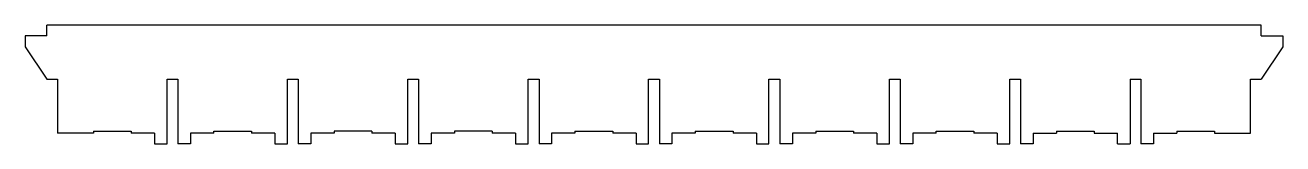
# Model space of a CAD drawing. Header units: millimetres. Extents: x -344 to 6, y -33 to 0.
import ezdxf

# ---------------------------------------------------------------- set-up
doc = ezdxf.new("R2010")
doc.units = ezdxf.units.MM
doc.layers.get('0').update_dxf_attribs({"color": 253, "lineweight": 70, "true_color": 0x8faf8f})

msp = doc.modelspace()

# ---------------------------------------------------------------- linework, layer by layer
at = {"color": 98, "lineweight": -3, "true_color": 0x054805}
for p, q in [((0, 0), (-338, 0)), ((-338, -3), (-338, 0)), ((0, -3), (0, 0)), ((-338, -3), (-344, -3)), ((-344, -3), (-344, -6)), ((0, -3), (6, -3)), ((6, -3), (6, -6)), ((-344, -6), (-338, -15)), ((6, -6), (0, -15)), ((-338, -15), (-335, -15)), ((-335, -15), (-335, -30)), ((-304.5, -33), (-304.5, -15)), ((-304.5, -15), (-301.5, -15)), ((-301.5, -15), (-301.5, -33)), ((-271, -33), (-271, -15)), ((-271, -15), (-268, -15)), ((-268, -15), (-268, -33)), ((-237.5, -33), (-237.5, -15)), ((-237.5, -15), (-234.5, -15)), ((-234.5, -15), (-234.5, -33)), ((-204, -33), (-204, -15)), ((-204, -15), (-201, -15)), ((-201, -15), (-201, -33)), ((-170.5, -33), (-170.5, -15)), ((-170.5, -15), (-167.5, -15)), ((-167.5, -15), (-167.5, -33)), ((-137, -33), (-137, -15)), ((-137, -15), (-134, -15)), ((-134, -15), (-134, -33)), ((-103.5, -33), (-103.5, -15)), ((-103.5, -15), (-100.5, -15)), ((-100.5, -15), (-100.5, -33)), ((-70, -33), (-70, -15)), ((-70, -15), (-67, -15)), ((-67, -15), (-67, -33)), ((-36.5, -15), (-36.5, -33)), ((-36.5, -15), (-33.5, -15)), ((-33.5, -15), (-33.5, -33)), ((-3, -30), (-3, -15)), ((-3, -15), (0, -15)), ((-325, -30), (-335, -30)), ((-325, -29.5), (-325, -30)), ((-325, -29.5), (-314.5, -29.5)), ((-314.5, -29.5), (-314.5, -30)), ((-308, -30), (-314.5, -30)), ((-308, -30), (-308, -33)), ((-298, -30), (-298, -33)), ((-291.5, -30), (-298, -30)), ((-291.5, -30), (-291.5, -29.5)), ((-291.5, -29.5), (-281, -29.5)), ((-281, -29.5), (-281, -30)), ((-274.5, -30), (-281, -30)), ((-274.5, -30), (-274.5, -33)), ((-264.5, -30), (-264.5, -33)), ((-258, -30), (-264.5, -30)), ((-258, -29.5), (-258, -30)), ((-247.5, -29.5), (-258, -29.5)), ((-247.5, -29.5), (-247.5, -30)), ((-241, -30), (-247.5, -30)), ((-241, -30), (-241, -33)), ((-231, -30), (-231, -33)), ((-224.5, -30), (-231, -30)), ((-224.5, -29.5), (-224.5, -30)), ((-214, -29.5), (-224.5, -29.5)), ((-214, -29.5), (-214, -30)), ((-207.5, -30), (-214, -30)), ((-207.5, -30), (-207.5, -33)), ((-197.5, -30), (-197.5, -33)), ((-191, -30), (-197.5, -30)), ((-191, -29.5), (-191, -30)), ((-191, -29.5), (-180.5, -29.5)), ((-180.5, -29.5), (-180.5, -30)), ((-174, -30), (-180.5, -30)), ((-174, -30), (-174, -33)), ((-164, -30), (-164, -33)), ((-157.5, -30), (-164, -30)), ((-157.5, -29.5), (-157.5, -30)), ((-157.5, -29.5), (-147, -29.5)), ((-147, -29.5), (-147, -30)), ((-140.5, -30), (-147, -30)), ((-140.5, -30), (-140.5, -33)), ((-130.5, -30), (-130.5, -33)), ((-124, -30), (-130.5, -30)), ((-124, -29.5), (-124, -30)), ((-124, -29.5), (-113.5, -29.5)), ((-113.5, -29.5), (-113.5, -30)), ((-107, -30), (-113.5, -30)), ((-107, -30), (-107, -33)), ((-97, -30), (-97, -33)), ((-90.5, -30), (-97, -30)), ((-90.5, -30), (-90.5, -29.5)), ((-90.5, -29.5), (-80, -29.5)), ((-80, -29.5), (-80, -30)), ((-73.5, -30), (-80, -30)), ((-73.5, -30), (-73.5, -33)), ((-63.5, -30), (-63.5, -33)), ((-63.5, -30), (-57, -30)), ((-57, -29.5), (-57, -30)), ((-57, -29.5), (-46.5, -29.5)), ((-46.5, -29.5), (-46.5, -30)), ((-46.5, -30), (-40, -30)), ((-40, -33), (-40, -30)), ((-30, -30), (-30, -33)), ((-30, -30), (-23.5, -30)), ((-23.5, -29.5), (-23.5, -30)), ((-23.5, -29.5), (-13, -29.5)), ((-13, -29.5), (-13, -30)), ((-13, -30), (-3, -30)), ((-308, -33), (-304.5, -33)), ((-298, -33), (-301.5, -33)), ((-274.5, -33), (-271, -33)), ((-264.5, -33), (-268, -33)), ((-241, -33), (-237.5, -33)), ((-231, -33), (-234.5, -33)), ((-207.5, -33), (-204, -33)), ((-197.5, -33), (-201, -33)), ((-174, -33), (-170.5, -33)), ((-164, -33), (-167.5, -33)), ((-140.5, -33), (-137, -33)), ((-130.5, -33), (-134, -33)), ((-107, -33), (-103.5, -33)), ((-97, -33), (-100.5, -33)), ((-73.5, -33), (-70, -33)), ((-63.5, -33), (-67, -33)), ((-40, -33), (-36.5, -33)), ((-30, -33), (-33.5, -33))]:
    msp.add_line(p, q, dxfattribs=at)

doc.saveas('drawing.dxf')
